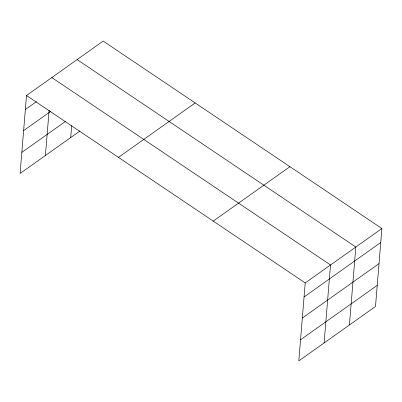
<?xml version="1.0" encoding="UTF-8"?>
<svg xmlns="http://www.w3.org/2000/svg" width="402" height="402" viewBox="0 0 402 402"><rect width="100%" height="100%" fill="white"/><g stroke="black" fill="none" stroke-linecap="round" stroke-linejoin="round"><path stroke-width="0.6" d="M381.9 228.527L305.213 282.948L298.807 360.895L375.493 306.48L381.9 228.527L103.193 41.104L26.507 95.52L20.1 173.473L79.913 131.027M45.406 155.514L49.134 110.178M70.712 137.554L71.682 125.761M324.112 342.936L330.519 264.988L51.813 77.566M349.418 324.982L355.825 247.029L77.119 59.607M25.356 109.51L36.492 101.611M23.623 130.615L50.446 111.58M21.834 152.363L65.36 121.474M118.479 157.373L195.166 102.957M213.241 221.095L289.927 166.679M304.063 296.932L380.749 242.517M302.329 318.042L379.016 263.622M300.54 339.785L377.227 285.37M26.507 95.52L305.213 282.948"/></g></svg>
